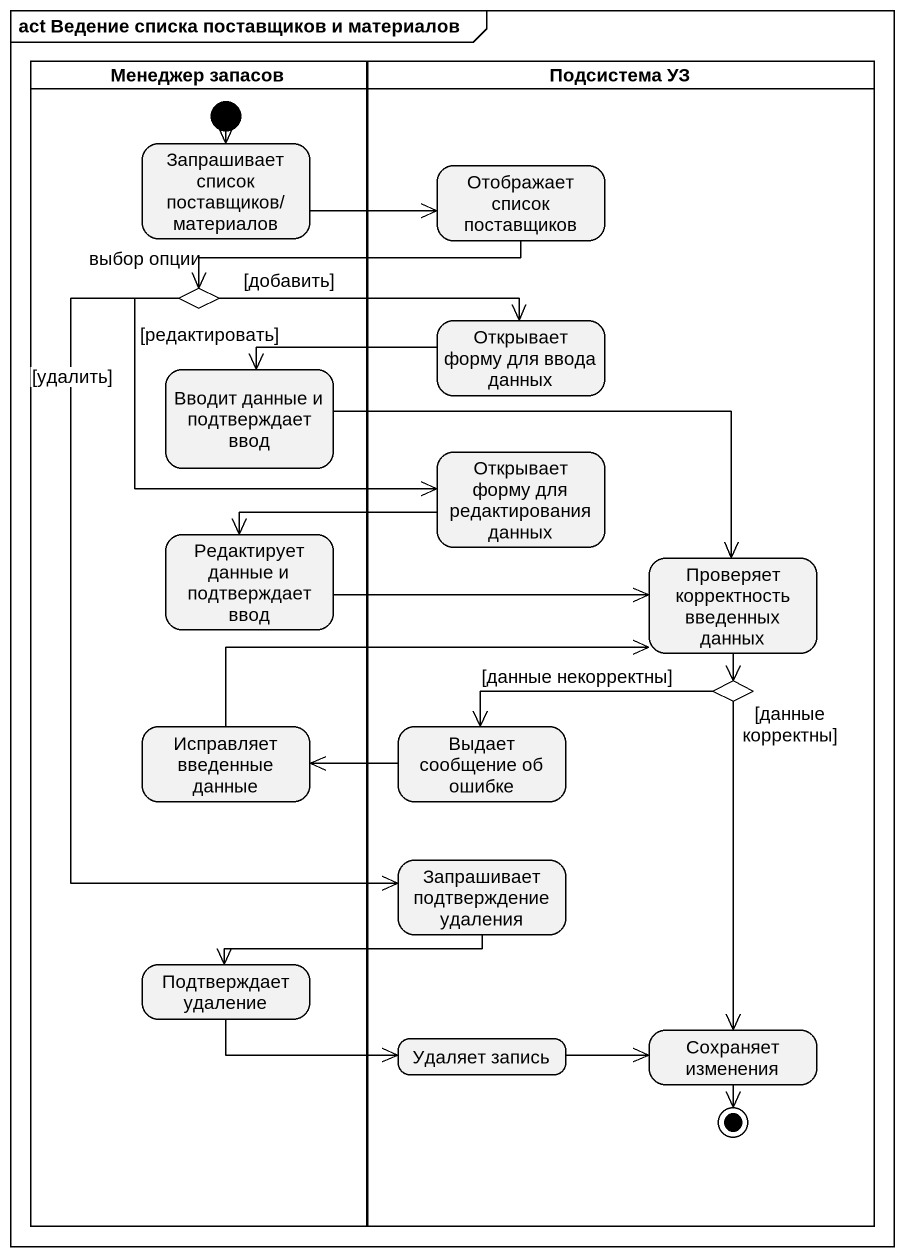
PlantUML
@startuml
mainframe act Ведение списка поставщиков и материалов
hide empty description
state "Менеджер запасов" as Менеджер_запасов <<partition>> {
  state "Запрашивает список поставщиков/ материалов" as Запрашивает_список
  state "выбор опции" as выбор_опции <<choice>>
  state "Вводит данные и подтверждает ввод" as Вводит_данные_и
  state "Редактирует данные и подтверждает ввод" as Редактирует_данные_и
  state "Исправляет введенные данные" as Исправляет_введенные_данные
  state "Подтверждает удаление" as Подтверждает_удаление
  [*] --> Запрашивает_список
}
state "Подсистема УЗ" as Подсистема_УЗ <<partition>> {
  state "Отображает список поставщиков" as Отображает_список
  state "Открывает форму для ввода данных" as Открывает_форму_для_ввода
  state "Открывает форму для редактирования данных" as Открывает_форму_для
  state "Проверяет корректность введенных данных" as Проверяет_корректность
  state choice1 <<choice>>
  state "Выдает сообщение об ошибке" as Выдает_сообщение_об_ошибке
  state "Запрашивает подтверждение удаления" as Запрашивает_подтверждение
  state "Удаляет запись" as Удаляет_запись
  state "Сохраняет изменения" as Сохраняет_изменения
  Сохраняет_изменения --> [*]
}
Запрашивает_список -right-> Отображает_список
Отображает_список -left-> выбор_опции
выбор_опции -right-> Открывает_форму_для_ввода : [добавить]
выбор_опции --> Открывает_форму_для : [редактировать]
выбор_опции --> Запрашивает_подтверждение : [удалить]
Открывает_форму_для_ввода -left-> Вводит_данные_и
Вводит_данные_и -right-> Проверяет_корректность
Открывает_форму_для -left-> Редактирует_данные_и
Редактирует_данные_и -right-> Проверяет_корректность
Проверяет_корректность --> choice1
choice1 -left-> Выдает_сообщение_об_ошибке : [данные некорректны]
choice1 --> Сохраняет_изменения : [данные корректны]
Исправляет_введенные_данные -right-> Проверяет_корректность
Выдает_сообщение_об_ошибке -left-> Исправляет_введенные_данные
Запрашивает_подтверждение -left-> Подтверждает_удаление
Подтверждает_удаление -right-> Удаляет_запись
Удаляет_запись -right-> Сохраняет_изменения
@enduml
